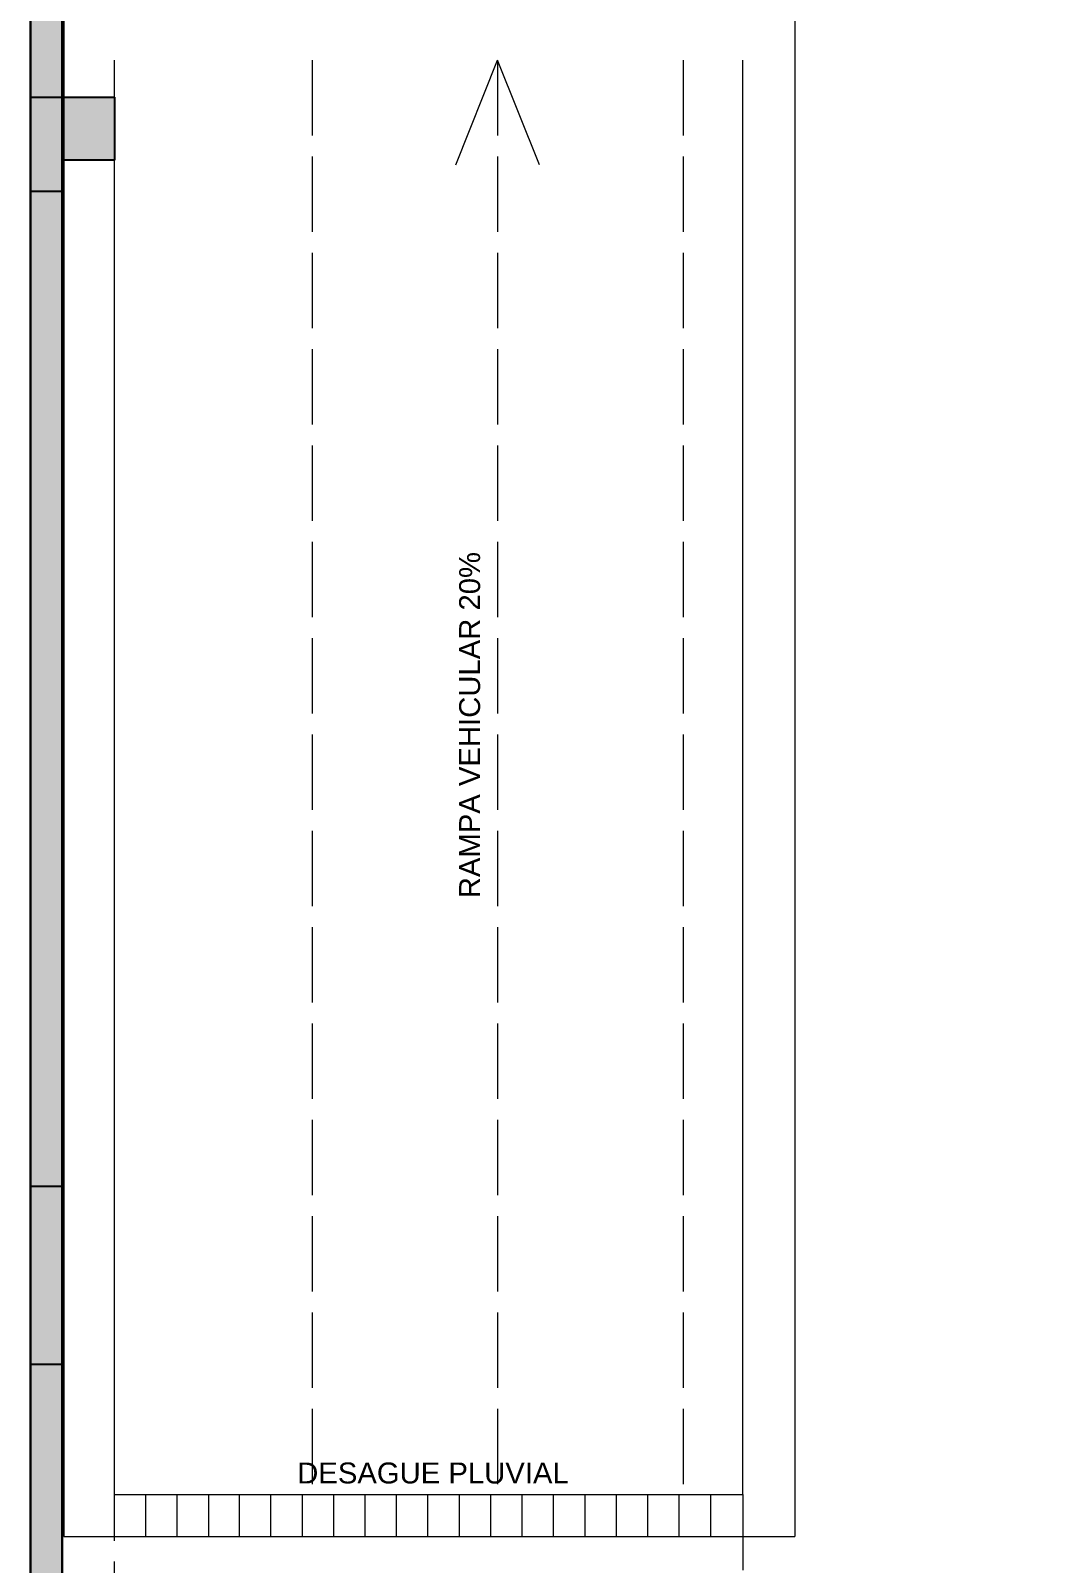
# Model space of a CAD drawing. Header units: metres. Extents: x 42 to 294, y -52 to 32.
# Drawn here: x 131.49 to 136.33, y -13.99 to -6.67 of the extents above; entities that cross this region are included whole.
import ezdxf

# ---------------------------------------------------------------- set-up
doc = ezdxf.new("R2010")
doc.units = ezdxf.units.M
doc.header["$LTSCALE"] = 0.15
doc.linetypes.add('ACAD_ISO02W100', pattern=[15, 12, -3])
doc.layers.get('0').update_dxf_attribs({"lineweight": 20})
for name, color, linetype, lineweight in [('A-FLORSTM', 2, 'Continuous', 9), ('A-WALL', 2, 'Continuous', 30), ('Vista', 2, 'Continuous', 20)]:
    doc.layers.add(name, color=color, linetype=linetype, lineweight=lineweight)
doc.layers.add('Hatch', color=8, linetype='Continuous')
doc.layers.add('MUROS', color=11, linetype='Continuous')
doc.styles.get("Standard").update_dxf_attribs({"font": 'arial.ttf', "height": 0.15})

msp = doc.modelspace()

# ---------------------------------------------------------------- hatches: boundary and pattern name
at = {"layer": 'Hatch'}
for points in [[(131.8927, -6.9856), (131.4927, -6.9856), (131.4927, -7.4356), (131.6427, -7.4356), (131.6427, -7.2856), (131.6927, -7.2856), (131.8927, -7.2856)], [(131.6427, -12.1856), (131.4927, -12.1856), (131.4927, -13.0356), (131.6427, -13.0356)]]:
    msp.add_hatch(color=256, dxfattribs=at).paths.add_polyline_path(points)
at = {"layer": 'MUROS', "ltscale": 0.5}
h = msp.add_hatch(color=256, dxfattribs=at)
h.paths.add_polyline_path([(161.4927, -10.8106), (161.1927, -10.8106), (161.1927, -13.4606), (161.4927, -13.4606)])
h.paths.add_polyline_path([(161.4927, -14.0606), (161.1927, -14.0606), (161.1927, -18.6491), (161.4927, -18.6491)])
h.paths.add_polyline_path([(161.4927, -18.6491), (161.1927, -18.6491), (161.1927, -19.259), (161.4927, -19.259)])
h.paths.add_polyline_path([(160.8927, -19.559), (157.2177, -19.559), (157.2177, -19.859), (160.8927, -19.859)])
h.paths.add_polyline_path([(156.6177, -19.559), (154.0677, -19.559), (154.0677, -19.859), (156.6177, -19.859)])
h.paths.add_polyline_path([(153.4677, -19.559), (149.3677, -19.559), (149.3677, -19.859), (153.4677, -19.859)])
h.paths.add_polyline_path([(149.0677, -19.559), (145.3994, -19.559), (145.3994, -19.859), (149.0677, -19.859)])
h.paths.add_polyline_path([(145.3994, -19.559), (144.7927, -19.559), (144.7927, -19.859), (145.3994, -19.859)])
h.paths.add_polyline_path([(144.4927, -19.559), (138.3927, -19.559), (138.3927, -19.859), (144.4927, -19.859)])
h.paths.add_polyline_path([(137.5927, -19.559), (134.8927, -19.559), (134.8927, -19.859), (137.5927, -19.859)])
h.paths.add_polyline_path([(134.8927, -19.559), (131.8927, -19.559), (131.8927, -19.859), (134.8927, -19.859)])
h.paths.add_polyline_path([(131.6427, -13.0356), (131.4927, -13.0356), (131.4927, -18.6491), (131.6427, -18.6491)])
h.paths.add_polyline_path([(131.6427, -18.6491), (131.4927, -18.6491), (131.4927, -19.0606), (131.6427, -19.0606)])
h.paths.add_polyline_path([(131.6427, -7.4356), (131.4927, -7.4356), (131.4927, -12.1856), (131.6427, -12.1856)])
h.paths.add_polyline_path([(131.6427, -0.659), (131.4927, -0.659), (131.4927, -6.9856), (131.6427, -6.9856)])
h.paths.add_polyline_path([(139.0177, 0.141), (131.8927, 0.141), (131.8927, -0.009), (139.0177, -0.009)])
h.paths.add_polyline_path([(142.8177, 0.141), (139.0177, 0.141), (139.0177, -0.009), (142.8177, -0.009)])

# ---------------------------------------------------------------- linework, layer by layer
at = {"layer": 'A-FLORSTM'}
for p, q in [((131.6515, -6.4334), (131.6515, -13.859)), ((135.1423, -6.4334), (135.1423, -13.859)), ((131.6515, -13.859), (135.1423, -13.859))]:
    msp.add_line(p, q, dxfattribs=at)
at = {"layer": 'A-WALL'}
for p, q in [((131.4927, -19.8606), (131.4927, 0.141)), ((131.6427, -0.009), (131.6427, -19.559))]:
    msp.add_line(p, q, dxfattribs=at)
at = {"layer": 'Hatch', "ltscale": 0.2}
for p, q in [((131.4927, -6.9856), (131.8927, -6.9856)), ((131.8927, -6.9856), (131.8927, -7.2856)), ((131.6927, -7.2856), (131.6427, -7.2856)), ((131.6427, -7.2856), (131.6427, -7.4356)), ((131.8927, -7.2856), (131.6927, -7.2856)), ((131.6427, -7.4356), (131.4927, -7.4356)), ((131.4927, -12.1856), (131.6427, -12.1856)), ((131.4927, -13.0356), (131.4927, -12.1856)), ((131.6427, -12.1856), (131.6427, -13.0356)), ((131.4927, -13.0356), (131.6427, -13.0356))]:
    msp.add_line(p, q, dxfattribs=at)
at = {"layer": 'Hatch'}
msp.add_line((131.4927, -7.4356), (131.4927, -6.9856), dxfattribs=at)
at = {"layer": 'Vista', "ltscale": 0.2}
for p, q in [((131.8927, -13.659), (131.8927, -6.809)), ((133.5224, -7.309), (133.7224, -6.809)), ((133.9224, -7.309), (133.7224, -6.809)), ((134.8927, -13.659), (134.8927, -6.809)), ((131.8927, -13.659), (134.8927, -13.659)), ((132.0427, -13.859), (132.0427, -13.659)), ((132.1927, -13.859), (132.1927, -13.659)), ((132.3427, -13.859), (132.3427, -13.659)), ((132.4899, -13.859), (132.4899, -13.659)), ((132.6399, -13.859), (132.6399, -13.659)), ((132.7899, -13.859), (132.7899, -13.659)), ((132.9399, -13.859), (132.9399, -13.659)), ((133.0899, -13.859), (133.0899, -13.659)), ((133.2399, -13.859), (133.2399, -13.659)), ((133.3899, -13.859), (133.3899, -13.659)), ((133.5399, -13.859), (133.5399, -13.659)), ((133.6899, -13.859), (133.6899, -13.659)), ((133.8399, -13.859), (133.8399, -13.659)), ((133.9899, -13.859), (133.9899, -13.659)), ((134.1399, -13.859), (134.1399, -13.659)), ((134.2899, -13.859), (134.2899, -13.659)), ((134.4399, -13.859), (134.4399, -13.659)), ((134.5899, -13.859), (134.5899, -13.659)), ((134.7399, -13.859), (134.7399, -13.659)), ((131.8927, -13.859), (134.8927, -13.859))]:
    msp.add_line(p, q, dxfattribs=at)
at = {"layer": 'Vista', "linetype": 'ACAD_ISO02W100', "ltscale": 0.2}
for p, q in [((132.8372, -6.809), (132.8372, -13.659)), ((133.7224, -6.809), (133.7224, -13.659)), ((134.6077, -6.809), (134.6077, -13.659)), ((131.8927, -19.859), (131.8927, -13.659)), ((134.8927, -13.659), (134.8927, -19.859)), ((131.8927, -13.859), (134.8927, -13.859))]:
    msp.add_line(p, q, dxfattribs=at)

# ---------------------------------------------------------------- texts
at = {"ltscale": 0.1, "insert": (133.5387, -10.8108), "char_height": 0.1, "width": 2.147718, "attachment_point": 1, "rotation": 90}
msp.add_mtext('RAMPA VEHICULAR 20%', dxfattribs=at)
at = {"ltscale": 0.1, "insert": (132.7655, -13.5055), "char_height": 0.1, "width": 2.147718, "attachment_point": 1}
msp.add_mtext('DESAGUE PLUVIAL', dxfattribs=at)

doc.saveas('drawing.dxf')
